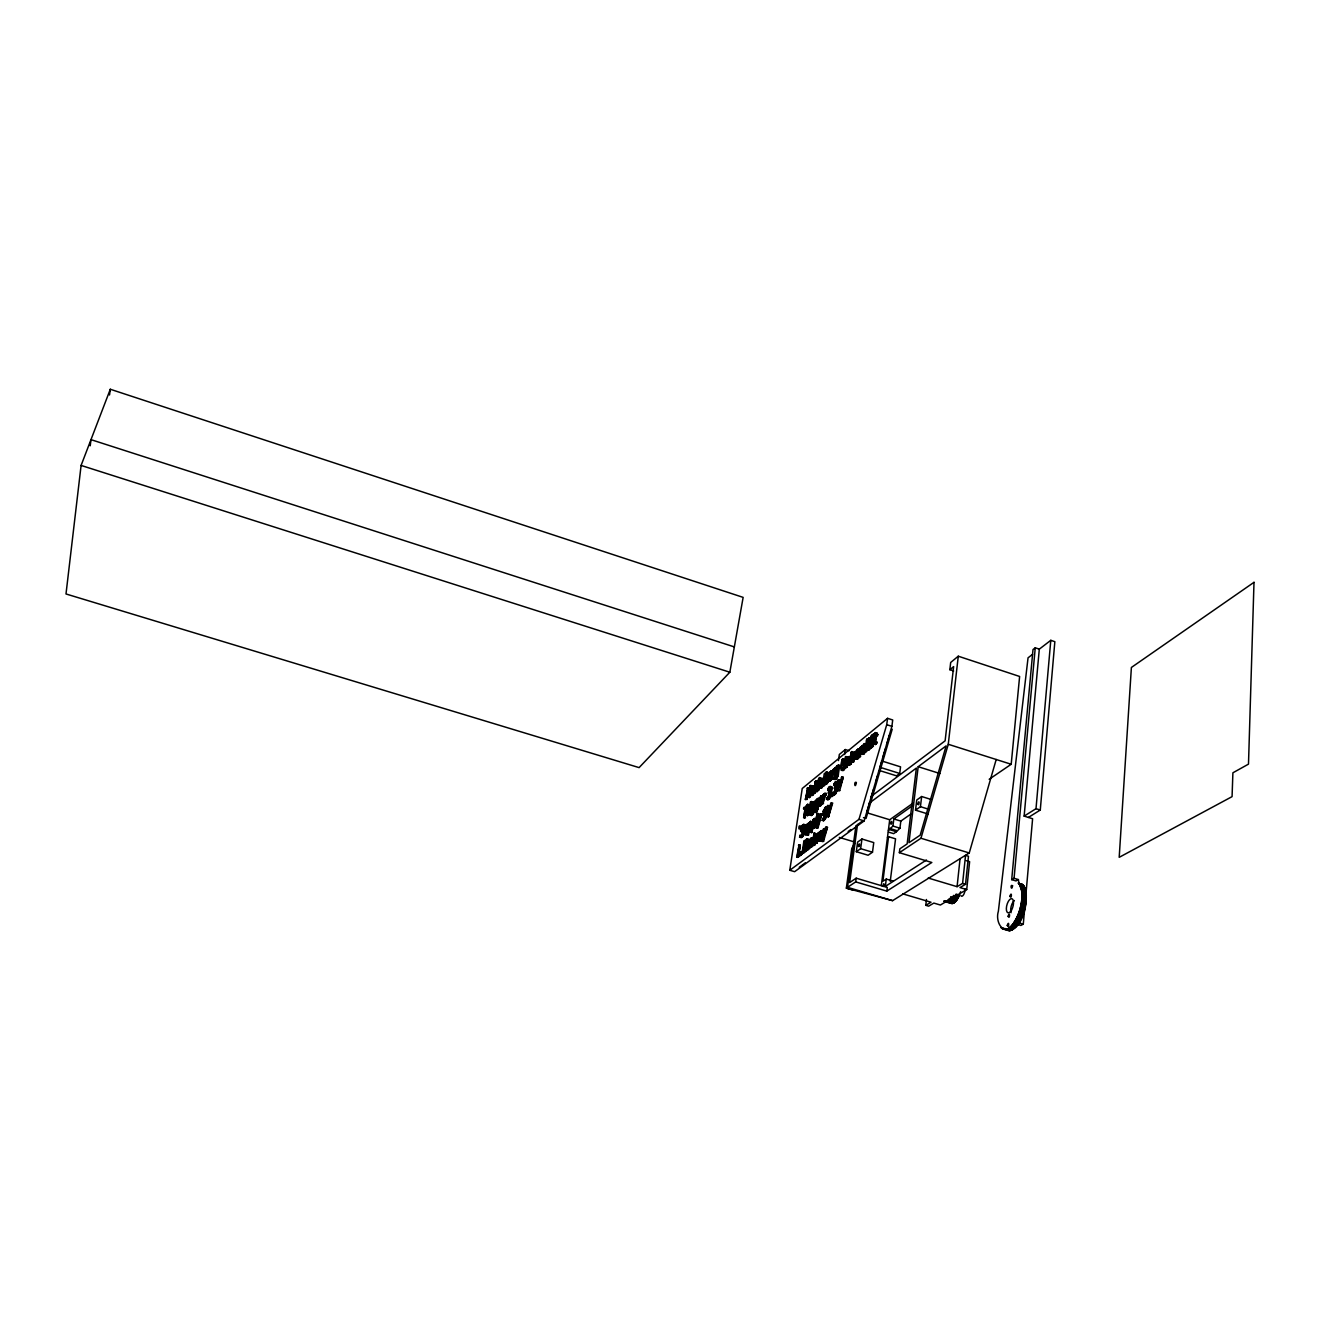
<?xml version="1.0" encoding="UTF-8"?>
<svg xmlns="http://www.w3.org/2000/svg" width="1320" height="1320" viewBox="0 0 1320 1320"><rect width="100%" height="100%" fill="white"/><g stroke="black" fill="none" stroke-linecap="round" stroke-linejoin="round"><path stroke-width="1.5" d="M871.002 741.13L868.593 740.536L869.897 739.481L871.183 739.876L869.698 742.203C867.141 751.723 870.606 746.807 871.579 746.163L872.982 737.368L870.457 739.2L870.243 740.735L871.563 741.114L873.279 739.216M875.441 739.018L874.995 742.368L872.207 741.428L870.144 744.348L869.979 745.635L872.85 746.559L874.252 737.781L870.276 740.702M1005.081 928.537C1022.076 936.969 1032.19 894.399 1022.373 884.367M1032.537 654.373L1028.049 657.822L998.365 911.311C994.62 923.191 1005.197 938.322 1014.024 922.416C1018.512 915.502 1021.02 907.384 1021.828 899.217C1023.874 892.039 1018.842 885.687 1018.38 879.582L1014.057 878.278L1011.697 879.631L1032.999 649.555L1035.259 647.807L1039.302 649.159L1050.786 640.315L1054.845 641.685L1040.275 810.034L1028.379 817.427M874.384 742.351L875.094 736.362L876.595 734.035L877.866 734.432L876.381 736.774L875.721 742.929L876.859 742.038L874.384 742.351L876.199 742.83M834.966 787.957C840.741 794.755 829.736 784.723 837.276 789.393L835.379 794.161L832.409 794.541L832.706 792.825L835.758 793.666M872.305 738.787L869.434 744.777L869.962 748.803L867.702 747.747L868.428 741.79L869.897 739.481M837.276 789.393C835.642 787.396 840.031 782.232 836.814 782.183M842.803 758.983L842.111 759.544C836.632 778.981 849.668 768.075 847.176 756.805L845.229 757.004C846.334 765.88 838.563 776.671 842.803 758.983L844.041 759.363L843.183 769.246L845.196 766.111M827.887 797.989C826.518 799.012 831.237 790.069 828.465 793.023M833.91 785.251L834.933 783.618L836.17 783.997L835.147 785.631L833.877 785.284L834.108 783.618C838.563 775.995 836.187 795.168 832.409 794.541M828.168 793.254L829.422 790.663C833.101 789.393 830.082 787.826 827.821 790.102L828.053 788.452C833.398 781.242 828.564 803.534 826.601 797.643M827.59 799.689C831.204 798.072 834.124 785.879 829.141 787M849.932 756.987L849.651 765.237L847.72 765.385C850.525 753.885 845.807 758.356 845.905 766.837L845.245 767.382L847.159 767.233L848.083 760.634L849.502 758.571M818.4 837.721L821.667 838.827L820.017 841.087L818.4 840.625L818.235 838.629L821.238 832.409L819.258 833.728L819.439 832.227C825.874 825.94 817.245 846.648 821.601 835.659L819.72 834.916M803.352 831.798C799.969 832.111 802.626 825.874 804.424 824.851C807.493 824.323 802.395 842.259 800.976 835.577C805.15 831.98 799.491 832.111 800.811 828.646C801.57 823.301 806.404 824.521 801.867 827.112C800.893 830.412 805.481 832.243 801.372 836.434C796.736 836.022 802.577 836.632 803.5 833.943L802.296 833.58M808.731 824.224L807.51 823.861L805.579 833.068L806.438 826.006L804.606 826.122L803.715 834.025L805.728 832.095L805.794 833.151M854.964 757.383C853.595 753.902 859.98 744.364 858.627 752.763L855.772 755.073C854.766 758.406 857.72 757.301 858.247 754.957C859.518 758.719 852.522 759.132 856.218 757.779M824.389 809.44C827.508 812.938 821.221 814.638 824.785 808.83C827.046 807.84 824.851 815.776 823.564 813.236M858.627 752.763L859.881 753.159L857.043 755.469C855.278 760.287 861.778 755.287 858.214 754.99M876.859 742.038L876.678 743.424C870.903 746.608 874.516 735.999 874.896 733.095L876.893 732.913L876.546 735.504L877.866 734.432M869.962 748.803C865.689 753.637 865.97 739.81 868.51 743.16M882.651 886.347L883.905 883.773L883.641 886.479M831.847 772.2L831.6 774.675L828.927 776.837C828.316 781.836 830.692 776.028 832.441 777.183C827.607 789.261 826.947 766.144 833.085 772.579L832.936 774.246L831.715 773.866M818.582 805.431L820.842 805.579L822.492 802.213C812.938 814.902 822.261 786.34 821.65 799.706L819.01 801.784C818.515 805.002 818.647 814.555 812.79 811.882L810.051 815.133L812.691 810.134L810.827 811.272L811.767 804.375L813.021 802.345L815.083 802.593L812.707 802.659M823.251 784.608L822.03 784.228C816.238 796.339 821.452 769.989 823.746 781.704L822.525 781.324L822.178 778.371M820.083 805.926L819.769 801.537M825.775 775.582L824.307 785.614L822.459 785.746L824.224 773.735L826.072 773.586L824.851 773.207C828.267 776.853 818.713 797.544 820.776 783.04L819.555 782.678M831.6 774.675L832.821 775.054L830.148 777.216L830.28 779.46L832.441 777.183M814.242 791.868C805.068 804.21 813.499 775.599 814.621 789.772L812.047 791.851L812.163 794.062L813.631 792.94M820.826 796.158L822.838 796.356L823.102 798.336L822.871 800.068L820.231 802.164L820.363 804.424L822.492 802.213M822.409 782.116L823.63 782.48L821.007 784.608L821.122 786.835L822.97 785.103L821.997 784.261L819.918 786.472L819.786 784.228L822.525 781.324M847.72 765.385L849.09 756.657L847.028 759L847.159 758.01L849.816 758.868M813.202 785.68L813.417 789.393L810.843 791.472L810.958 793.699L813.005 791.521M821.238 801.867C820.842 805.513 816.882 802.939 820.149 802.857M822.228 820.38L825.198 815.694L825.792 807.097L823.317 810.909L823.069 815.248L825.165 813.533L822.228 820.38C827.062 821.568 830.692 805.002 824.505 808.12M812.905 840.988C814.457 837.672 809.688 837.127 809.671 840.576L811.272 840.064M810.81 846.466L812.047 846.846L810.183 846.945L811.47 838.018M873.493 741.823L871.414 744.744L871.332 746.41L872.207 745.981L873.147 744.332L871.876 743.935L869.979 745.635M818.482 788.815L817.278 790.086L817.377 789.079C811.618 796.207 818.532 778.717 819.01 777.991L820.858 777.843L818.449 790.333C809.935 787.231 823.647 776.374 815.958 789.591M815.067 812.526L817.542 808.5L817.839 806.751L816.618 806.371C812.625 812.361 814.671 798.369 818.367 798.319L819.588 798.683L817.773 798.798M816.981 788.931L818.582 789.442L816.783 791.637L816.436 789.112L815.232 788.749M827.508 779.41L828.729 779.79L827.508 782.974L825.264 784.856L824.043 784.476C827.855 784.344 829.851 769.725 825.808 776.209L826.435 771.903L827.656 772.283L827.244 775.154M827.904 777.397L829.125 777.777L828.663 774.312M863.313 749.232C857.918 751.542 868.956 736.362 862.868 748.011C865.837 747.037 864.336 751.476 863.297 752.845C855.673 755.007 874.5 751.13 860.607 748.935C860.161 750.42 859.897 761.161 856.268 758.422M814.572 818.433L814.357 823.993L815.578 824.356C817.872 821.419 814.688 815.446 812.707 820.644L812.839 819.72L815.38 820.529M809.968 828.712L811.189 829.076C809.061 833.035 807.46 831.188 810.265 827.855L811.75 827.293L811.965 821.766M815.281 843.051C811.784 847.11 817.228 836.682 813.533 837.358C817.575 831.006 815.578 845.872 811.717 845.807L815.199 844.42L816.651 840.23L815.413 839.866M810.265 827.855L810.513 821.386L808.912 823.581L811.074 823.433M831.121 774.064L830.94 772.233L829.076 775.714L832.342 774.444L829.076 775.714M1039.302 649.159L1024.139 816.106L1036.002 808.698L1050.786 640.315M1023.28 924.182L1018.924 922.894L1016.532 924.149L1020.871 925.452L1023.28 924.182L1032.603 818.746L1024.139 816.106M820.363 797.626L821.139 797.296L821.188 799.062L819.176 800.662L820.396 801.025C822.69 797.544 819.505 796.57 819.176 800.662M803.236 830.329L804.457 830.692L802.577 830.065L803.071 827.491L805.101 826.567L802.676 826.056M1014.057 878.278L1035.259 647.807M811.008 790.383L812.179 787.396L812.971 788.783L811.008 790.383L812.212 790.746L813.846 787.38M871.249 745.107C875.539 744.843 869.352 750.766 870.54 746.081M989.191 779.279L1011.202 764.263L1019.618 676.467L958.27 656.205L950.68 662.475L949.855 669.702L953.667 670.956M829.422 790.663L829.834 787.908L827.855 790.069M835.147 772.695C837.655 758.851 838.365 777.216 835.147 772.695L837.969 773.602L837.672 775.368L835.131 779.51L833.893 779.13L836.731 773.207C832.623 779.427 834.685 765.204 838.481 765.088L839.718 765.468L838.233 775.252L835.131 779.51M836.781 774.196C840.823 758.967 836.451 772.959 835.379 773.833M966.289 860.689L969.622 861.696L966.718 889.581L960.003 887.568L965.53 884.284L968.467 856.268L965.547 855.376L962.593 883.393L957.082 886.677L928.207 878.031M957.082 886.677L960.053 858.792M816.404 807.18C816.816 804.523 817.921 797.759 815.496 803.137C813.054 812.361 820.479 800.448 816.502 800.794M811.305 808.764C813.714 795.3 814.539 813.037 811.305 808.764L814.028 809.737L813.731 811.503L811.272 815.496L810.051 815.133M812.476 804.127L813.681 804.49L812.542 809.935L811.321 809.572M824.901 782.397C830.065 779.295 825.808 769.296 824.901 782.397L826.897 782.578L827.986 780.615M860.095 751.377L859.996 752.351L858.726 751.954M808.747 829.636C809.935 833.085 811.355 808.714 807.262 834.653L808.483 835.032L809.391 831.468M819.654 777.463L817.872 789.442C816.139 790.185 817.361 784.195 819.126 783.255M811.784 826.864C816.915 824.191 812.724 813.103 811.784 826.864L814.357 827.524L815.314 825.297L814.093 824.917L811.602 828.069L810.43 832.243L811.651 832.606L812.839 828.432L814.357 827.524M944.476 901.527L946.374 901.445L940.401 905.025L933.834 903.078L928.636 906.163L925.798 905.322L926.458 899.497M948.272 744.282L996.204 759.495L969.243 852.967L892.584 900.653L847.539 887.337L855.69 881.892L886.809 891.115L931.821 862.488L899.365 852.687L920.964 838.249L948.272 744.282L958.27 656.205M81.097 465.432L66 593.967L639.094 767.613L729.844 672.226L743.143 597.382L110.302 389.251L81.097 465.432L729.844 672.226M927.993 813.994L915.519 810.15L920.436 806.685L921.657 796.521L930.583 799.293M918.192 766.706L908.968 842.688L920.189 835.147L946.143 745.866L918.192 766.706L939.823 773.504M915.519 810.15L916.74 800.019L921.657 796.521M899.365 852.687L899.844 848.826L907.137 843.926L916.361 768.058L869.203 803.22M90.222 445.781L90.981 439.642L734.349 646.915M810.76 842.606L807.708 841.797L810.76 842.606L809.259 848.909L808.038 848.545L811.074 839.718L810.183 846.945M890.241 881.331L895.554 838.843L888.558 836.715L887.452 837.49M888.442 832.062L893.656 833.646L896.445 831.715L899.943 828.217L900.817 821.106L910.734 814.159M888.558 836.715L882.899 881.249L886.264 879.07L893.359 881.182M888.36 830.362L892.947 826.072L893.838 818.961L913.522 805.002M886.264 879.07L885.341 886.413L926.475 859.996M879.433 770.5L896.56 775.846L899.712 773.454L900.553 766.854L881.496 760.881M886.809 891.115L887.271 887.419L856.185 878.179L849.668 882.568L857.538 824.505M881.314 885.703L889.713 819.753L913.143 803.088M891.891 726.33L892.716 719.977L887.568 718.327L802.23 788.502L789.789 870.259L794.623 871.678L864.154 820.924L891.891 726.33L886.726 724.696L887.568 718.327M872.487 852.225L873.757 842.589L861.943 839.009L857.604 842.094L856.317 851.697L868.114 855.245L872.487 852.225L860.64 848.661L856.317 851.697M875.572 741.642L873.873 744.101M871.431 747.928L868.841 747.07L867.389 749.545M867.24 742.764L868.956 737.962L870.226 738.358L869.864 740.933L871.183 739.876M874.005 734.844L874.764 734.217L873.493 733.804L872.982 737.071L870.952 737.286L871.926 735.091L873.197 735.487M870.952 737.286L871.926 735.091M871.563 741.114L871.728 739.612L870.457 739.2M872.223 737.682L873.493 733.804M871.876 743.935L872.207 741.428M872.85 746.559L872.982 745.602M877.701 735.702L875.275 735.108L875.622 732.517M855.69 881.892L856.185 878.179M860.64 848.661L861.943 839.009M109.527 394.977L110.302 389.251M867.834 744.199L866.151 751.954L864.88 751.558L866.118 742.566L868.082 742.401M866.266 741.114L867.273 738.886L868.543 739.299L868.329 740.85L866.266 741.114L867.537 741.51M853.05 890.125L846.351 888.145L851.779 848.347L854.667 843.678M864.633 748.654C865.045 749.562 864.121 745.965 866.497 744.067L865.227 743.671M866.811 741.988L864.88 751.558M867.075 740.454L867.273 738.886M847.539 887.337L855.938 825.611M868.593 740.536L868.956 737.962M865.821 748.506L859.964 747.582L858.726 756.509L859.419 755.947M860.656 747.021L860.475 748.341L862.141 745.849L864.484 746.542M857.587 756.096L859.996 756.904L860.722 751.558M859.996 756.904L862.505 748.374L859.964 747.582M860.607 748.935L862.141 745.849M850.773 753.769L851.763 751.591L853 751.987L852.786 753.522L850.773 753.769L851.763 751.591M852.043 758.587L851.301 763.9L849.37 764.065L850.608 755.205L852.538 755.04M849.37 764.065L851.284 754.644M850.608 764.462L851.103 760.914M852.01 754.149L853 751.987M842.572 765.402L844.041 759.363M844.602 754.512L845.311 749.545L849.123 750.733M845.939 756.426L844.222 766.87L841.269 770.269M845.245 767.382L847.159 758.01M846.483 767.778L847.72 758.951M833.563 769.098L831.649 778.338L833.53 778.206L836.187 768.372L834.702 768.174L833.365 770.385L833.563 769.098L835.972 769.906M834.603 770.764L834.949 767.992M831.666 793.567L830.494 796.471L831.666 793.567L832.904 793.947L832.573 796.207L829.372 796.125M831.732 796.851L832.904 793.947M834.24 788.452C834.356 787.38 837.721 782.265 834.933 783.618M838.464 760.584L839.338 754.462L845.311 749.545M833.662 794.92L833.893 793.254L835.593 792.693M835.147 785.631L835.345 783.997L834.108 783.618M838.481 765.088L836.748 775.731L833.893 779.13M835.923 784.591C839.454 784.641 833.167 789.459 836.5 788.386M818.779 833.877L817.542 833.497L817.344 834.817L817.756 833.959C819.984 837.012 820.924 831.22 819.34 833.695M823.828 794.574L826.204 793.468L822.904 803.781L821.683 803.418L822.954 794.656L825.99 795.003L823.416 795.448L823.597 794.145M823.465 820.76L826.403 813.912L824.142 815.265M818.928 839.041L820.974 834.702L818.862 838.662L821.535 839.784L821.667 838.827M821.535 839.784L823.069 833.151M828.498 780.466L831.22 776.803M829.405 793.634L829.587 792.33L828.349 791.951M832.904 769.626L834.124 770.005C834.751 768.669 830.957 776.44 832.293 777.827L831.649 778.338M818.367 798.319C820.924 803.797 810.084 820.446 816.618 806.371M811.717 845.807L814.176 832.936L815.413 833.299L814.754 837.721C814.803 834.388 811.189 843.249 812.592 843.711L813.829 844.09M817.195 813.285L814.754 826.056L817.195 813.285L818.416 813.664L816.618 825.924L813.796 825.775M813.533 837.358L814.176 832.936M817.542 833.497L815.578 842.919L818.647 834.091M824.043 784.476L826.435 771.903M821.683 803.418L824.719 794.656M826.138 778.833L827.656 772.283M812.592 843.711L814.044 842.671L816.816 843.298L817.872 836.137M822.904 803.781L823.928 796.785M826.122 782.777L828.217 775.863M816.816 843.298L819.753 834.52M805.909 844.998L807.13 845.361L804.853 847.077L804.193 851.449L802.972 851.086L803.632 846.714L806.124 843.595L807.345 843.975M806.965 838.86L806.767 840.246L807.988 840.625L805.546 842.473L805.052 845.691L803.831 845.328L804.326 842.111L808.203 839.239L806.965 838.86L803.863 841.219L802.114 852.967L803.335 853.33L806.438 851.02C806.833 839.751 811.008 837.144 807.757 850.03L805.893 850.146L807.213 841.285L809.077 841.186L807.84 840.807M806.635 835.131L808.417 823.152L812.344 823.515M808.516 806.751L809.523 805.348L810.843 805.678L810.612 807.18L808.104 807.592L808.302 806.322L808.88 807.18M811.965 804.738L810.134 804.853L808.846 813.499L810.051 813.879L810.562 810.414M811.519 803.814L812.443 801.751L810.529 801.949L810.315 803.451L811.519 803.814L812.443 801.751M808.912 823.581L809.044 822.673M815.347 783.932L813.45 793.023L815.347 783.932L817.856 784.938M814.885 783.057L815.826 780.978L817.03 781.357L816.799 782.842L814.885 783.057L815.826 780.978M811.189 809.919L810.051 813.879M807.757 850.03L805.431 849.255L805.216 850.641L806.438 851.02M810.529 824.109L809.572 830.214M816.09 783.42L817.03 781.357M807.708 841.797L808.203 839.239M812.427 792.561L815.281 792.891L815.925 784.822M811.272 815.496L814.242 811.404L815.76 801.718L814.555 801.356L812.79 811.882M810.43 832.243L812.839 819.72M811.651 832.606L813.136 822.591M815.1 820.363L813.005 827.227L814.671 825.643M818.449 790.333L818.582 789.442M797.544 855.129L799.111 844.833L800.316 845.196L798.765 855.492L797.544 855.129L799.738 853.495L802.197 854.172L802.527 851.928L801.306 851.565L800.184 854.403L802.197 854.172M810.298 792L808.038 793.815L807.213 799.375L805.365 799.524L806.85 793.452L809.094 791.637L811.965 792.528M807.048 792.115L807.724 787.677L808.912 788.04L808.252 792.478L807.048 792.115L809.292 790.284L809.968 785.845L811.816 785.68L809.457 797.56L808.252 797.197L809.094 791.637M803.649 817.591L805.167 807.493L806.371 807.856L804.853 817.954L803.649 817.591L805.81 806.965L807.659 804.309L808.863 804.672L808.665 806.025L807.015 807.345L804.853 817.954M799.111 844.833L796.686 857.01L797.907 857.373L800.316 845.196M807.13 796.125L807.691 792.346M799.738 853.495L799.54 854.881L800.761 855.245L801.306 851.565M808.252 797.197L810.612 785.301M806.388 815.43L807.015 814.952C806.982 804.804 811.635 806.487 808.219 815.314L806.388 815.43L807.675 806.817L810.249 807.411M809.457 797.56L810.018 793.848M801.405 854.766L802.527 851.928M807.592 815.809L808.632 808.912M809.622 805.299L808.5 807.691M803.286 831.022L804.507 831.385C804.573 836.055 807.873 824.835 806.883 824.34L807.51 823.861M803.335 853.33L805.084 841.582L803.863 841.219M808.846 813.499L810.76 804.358M810.315 803.451L811.239 801.388M806.371 807.856L803.534 808.797L807.659 804.309M805.365 799.524L807.724 787.677M829.505 777.645L830.824 773.107M819.472 838.992L820.561 835.84L819.324 835.477M856.185 752.845L855.938 753.918L858.099 752.169L858.016 750.387L857.175 750.766L856.185 752.845L857.439 753.241L858.693 750.915L856.828 750.189M830.313 776.094L832.293 772.695L829.966 772.084M819.951 783.123L821.122 780.103L821.898 779.773L821.947 781.506L819.951 783.123L821.172 783.502L822.987 780.07M838.629 766.277L839.718 765.468M814.555 801.356L813.499 802.114M836.236 770.385L834.768 770.979M812.179 807.411L812.41 806.438M830.379 795.25L828.366 798.22M840.13 787.017L843.249 777.282L841.995 776.903L838.414 788.469L838.348 779.807L839.586 780.202L839.652 787.116M827.887 814.192L830.742 803.22L832.706 803.038L828.448 816.898L827.194 816.519L827.855 805.447L829.108 805.827L829.125 814.572L827.887 814.192L827.855 805.447M829.125 814.572L831.517 805.414M843.249 777.282L839.734 790.581L837.721 790.795L841.995 776.903M827.194 816.519L831.452 802.659M852.555 753.621L852.093 761.871L853.347 762.25L856.73 751.624L854.766 751.806L852.703 759.561L852.555 753.621L853.809 754.017L853.957 759.957M814.044 842.671L815.051 837.144L813.846 836.698M810.843 828.581L811.206 827.376L809.985 827.013M819.951 814.209L817.954 821.552L817.872 815.826L819.109 816.189L819.192 821.931L821.865 814.06L819.951 814.209L821.188 814.588M825.544 827.458L823.515 834.916L823.416 829.059L824.654 829.438L824.769 835.296L827.475 827.31L825.544 827.458L826.782 827.838M852.093 761.871L855.476 751.228M821.865 814.06L818.037 827.755L816.106 827.904L820.627 813.681M827.475 827.31L823.597 841.236L821.634 841.368L826.221 826.93M814.093 824.917L814.357 823.993M870.705 745.189L872.091 742.219M816.106 827.904L817.872 815.826M817.344 828.284L818.565 824.059L817.344 823.696M821.634 841.368L823.416 829.059M822.888 841.747L824.125 837.457M789.789 870.259L858.974 819.34L886.726 724.696M866.778 812.51L869.616 802.857M870.738 798.98L873.576 789.31M875.853 781.588L877.553 775.78M879.813 768.042L881.512 762.25M882.651 758.373L885.489 748.72M886.611 744.843L889.449 735.174M892.221 729.184L866.068 818.433L863.478 817.641M816.651 783.288L817.856 783.651L816.75 787.034L815.545 786.67M816.206 803.434L816.469 802.543M960.614 891.743L960.3 892.732M835.114 790.581L832.706 792.825L834.438 793.435M960.135 893.211C958.864 897.039 954.409 906.791 949.558 902.17M857.356 752.037L855.772 752.532M863.824 746.707L865.293 744.463L864.039 744.067M819.01 834.322L818.582 835.197L818.911 832.491L817.756 833.959M814.028 809.737L811.899 811.321M817.839 806.751L816.915 808.302M837.969 773.602L836.352 775.731L835.659 774.18M812.146 809.539L813.928 809.077L812.988 808.17M806.536 832.342L807.13 831.22L805.909 830.857M808.021 841.087L809.209 839.635L809.671 840.576M809.259 841.451L809.853 840.444L808.615 840.081M818.565 840.724L821.848 837.573L819.241 836.831M825.957 793.634L824.637 795.828L824.868 793.155L826.204 793.468M803.616 833.201L805.414 834.685L806.949 832.474L804.326 831.732M862.174 747.829L861.284 746.773M848.644 758.62L849.321 757.498L848.083 757.119M810.447 823.301L811.107 822.244M810.43 795.053C811.8 796.9 815.463 793.122 812.807 793.072M868.841 747.07L867.867 747.994M861.547 752.251C863.346 753.687 865.178 748.226 862.323 749.694M864.567 753.241C862.092 755.832 862.339 752.334 864.699 751.905M817.393 800.481L816.519 799.639M813.087 787.182L813.829 786.324M858.099 750.585L857.224 749.661M820.495 832.26L821.733 832.639L820.495 834.091L818.103 833.332M954.145 902.764C941.523 902.682 951.291 895.141 956.554 900.273M825.544 814.143L824.818 813.219M809.77 841.698L808.747 843.414L807.51 843.051M828.366 774.493L826.452 774.956M823.597 778.833L821.205 779.031M872.57 741.659L873.659 740.619L872.371 740.207M949.855 669.702L953.634 666.6L945.12 740.833L871.183 796.372M808.912 788.04L807.064 788.205M811.816 785.68L809.968 785.845M868.543 739.299L866.481 739.546M872.438 736.114L875.836 736.098M870.226 738.358L868.246 738.54M876.893 732.913L874.896 733.095M875.275 735.108L876.595 734.035M874.549 735.784L871.167 735.718M824.307 785.614L821.419 785.317M837.721 790.795L838.348 779.807M803.534 808.797L805.167 807.493M839.586 780.202L837.606 780.4M829.092 790.449L829.29 788.832L828.053 788.452M818.416 813.664L816.552 813.796M829.108 805.827L827.129 806.025M806.438 826.006L804.606 826.122M822.442 818.862L823.96 819.208M803.831 845.328L806.124 843.595M863.131 746.427L861.861 746.031M802.972 851.086L805.431 849.255M796.686 857.01L800.959 853.858M802.114 852.967L806.652 849.618M797.907 857.373L800.761 855.245M799.26 867.273L805.348 862.818M848.182 831.517L850.905 829.521M857.092 824.983L861.58 821.716M831.963 771.573L833.085 772.579M925.798 905.322L930.98 902.236L902.781 893.855M966.718 889.581L947.793 900.62L954.393 902.583M815.71 808.335L816.568 808.632L814.489 807.956M1018.38 879.582L1016.004 880.935L1011.697 879.631M836.187 768.372L834.438 768.454M810.843 805.678L809.391 805.464M810.134 840.163L810.892 840.939M812.707 838.381L810.727 838.497M826.996 775.5L828.498 775.995M815.776 836.962L817.014 837.342L816.635 835.527L814.506 835.626M846.351 888.145L892.584 900.653M875.341 744.562L874.896 743.622M868.659 749.941L866.943 748.605M1012.407 924.627L1016.763 925.914M1011.995 925.105L1016.351 926.409M1011.582 925.584L1015.922 926.871M1011.153 926.029L1015.509 927.316M1010.74 926.442L1015.08 927.745M1010.311 926.838L1014.668 928.141M1009.899 927.217L1014.239 928.505M1009.47 927.547L1013.826 928.834M1009.057 927.861L1013.397 929.148M1008.628 928.158L1012.984 929.445M1008.216 928.405L1012.555 929.709M1007.803 928.653L1012.143 929.94M1007.391 928.851L1011.73 930.138M1006.582 929.164L1011.318 930.303M1001.038 927.597L1005.345 928.884M1006.186 929.28L1010.526 930.567M1001.319 927.91L1010.13 930.666M1001.897 928.439L1009.734 930.716M1002.54 928.868L1008.975 930.749M1018.908 912.417L1023.264 913.72M956.092 894.118L959.409 895.108M955.894 894.564L959.211 895.554M1018.611 913.226L1022.983 914.529M955.697 895.026L959.013 896.016M1018.314 914.001L1022.686 915.304M955.499 895.455L958.798 896.445M953.634 895.405L958.601 896.874M1018 914.793L1022.373 916.096M953.419 895.818L958.386 897.303M953.205 896.23L958.172 897.716M1017.687 915.552L1022.043 916.855M952.974 896.626L957.941 898.111M952.759 897.022L957.726 898.507M1017.357 916.311L1021.713 917.614M950.878 896.907L957.495 898.887M800.514 852.159L801.735 852.522M950.647 897.286L957.264 899.25M1017.01 917.053L1021.383 918.357M950.416 897.633L957.033 899.613M951.835 898.474L956.802 899.943M1016.664 917.779L1021.036 919.083M949.707 898.623L956.323 900.603M1016.317 918.489L1020.673 919.793M949.476 898.92L956.076 900.9M949.228 899.217L955.845 901.18M1015.954 919.198L1020.31 920.502M948.981 899.481L955.597 901.461M948.75 899.745L955.35 901.708M948.502 899.993L955.119 901.956M1015.575 919.875L1019.947 921.178M948.272 900.224L954.871 902.187M948.024 900.422L954.624 902.401M1015.195 920.535L1019.568 921.839M1014.816 921.178L1019.172 922.482M944.625 900.702L947.909 901.675M944.922 901.098L952.974 903.408M1014.42 921.805L1018.793 923.109M943.75 901.098L952.528 903.557M944.114 901.345L951.868 903.622M1014.024 922.416L1018.397 923.703M1013.628 922.993L1017.984 924.297M1013.232 923.554L1017.588 924.858M1012.82 924.099L1017.175 925.403M804.424 834.174L805.629 834.537M803.715 834.025L805.414 834.685M818.235 838.629L821.403 839.371M802.642 834.124L803.863 834.487M1021.746 900.025L1026.102 901.329M818.169 839.19L819.423 839.569M819.835 839.586L821.089 839.949M801.999 834.356L803.203 834.718M813.631 838.035L814.869 838.398M801.801 834.702L803.599 835.147M818.153 839.702L820.71 840.526M822.343 840.856L823.597 841.236M1021.663 900.834L1026.02 902.137M801.587 835.015L802.808 835.379M962.593 883.393L965.53 884.284M802.065 835.428L803.269 835.791M811.058 838.167L812.971 838.695M813.334 838.612L814.572 838.976M818.202 840.114L819.819 841.104M811.8 838.678L813.037 839.058M818.268 840.428L820.231 840.972M1021.548 901.659L1025.904 902.962M799.771 835.213L802.312 835.873M800.052 835.543L802.939 836.335M811.816 839.157L813.054 839.536M810.397 839.009L811.635 839.388M1021.432 902.484L1025.789 903.787M801.372 836.434L802.577 836.797M811.784 839.801L813.021 840.163M800.943 836.814L802.147 837.177M815.183 840.856L816.42 841.236M810.051 839.702L811.701 840.312M800.464 837.127L801.669 837.49M809.209 839.635L810.678 840.064M1021.284 903.309L1025.657 904.612M799.474 837.144L801.289 837.606M808.912 839.784L811.453 840.691M814.44 841.648L816.156 842.177M816.222 842.44L817.476 842.803M814.242 842.209L815.48 842.572M1021.135 904.15L1025.508 905.454M808.335 840.51L809.556 840.889M1020.97 904.976L1025.343 906.279M808.318 841.566L810.827 842.16M813.829 843.067L815.067 843.43M813.598 843.364L815.529 843.81M813.351 843.595L814.588 843.958M1020.789 905.817L1025.161 907.12M812.955 843.793L815.199 844.42M813.615 844.519L814.852 844.899M1020.607 906.659L1024.964 907.962M804.326 842.111L805.546 842.473M813.285 844.849L814.522 845.229M812.41 844.916L814.242 845.394M1020.393 907.483L1024.765 908.787M812.311 845.361L813.549 845.724M1020.178 908.325L1024.551 909.628M1019.947 909.15L1024.32 910.453M1019.7 909.975L1024.072 911.278M1019.452 910.8L1023.808 912.103M808.665 848.067L809.903 848.447M798.452 845.328L799.672 845.691M803.632 846.714L804.853 847.077M1019.189 911.608L1023.544 912.912M809.886 821.881L812.328 822.838M1020.129 885.621L1024.452 886.924M1020.343 886.066L1024.667 887.37M809.556 822.36L810.777 822.723M813.796 824.076L815.017 824.456M1020.558 886.528L1024.881 887.849M809.869 823.053L811.618 823.746M1020.739 887.024L1025.079 888.343M809.589 823.333L810.81 823.696M808.417 823.152L809.638 823.531M811.058 823.944L812.279 824.307M1020.921 887.551L1025.26 888.855M815.397 825.561L816.618 825.924M810.414 824.241L811.635 824.62M1021.086 888.079L1025.426 889.399M810.942 824.868L812.163 825.247M813.236 825.759L814.457 826.138M1021.251 888.641L1025.591 889.96M808.731 824.818L809.935 825.182M810.265 825.544L811.486 825.908M813.021 826.155L814.688 826.914M816.799 827.376L818.037 827.755M1021.383 889.234L1025.722 890.538M810.76 825.94L811.981 826.303M812.79 826.485L814.011 826.848M812.542 826.716L813.78 827.079M1021.515 889.828L1025.854 891.149M803.566 824.34L805.381 824.736M803.22 824.488L804.424 824.851M1021.63 890.455L1025.97 891.775M802.824 824.752L804.029 825.115M810.529 826.93L811.75 827.293M812.79 827.623L814.028 828.003M821.337 830.56L823.004 831.088M1021.73 891.099L1026.069 892.419M802.477 825.082L803.682 825.445M812.46 827.97L813.681 828.333M809.82 827.64L811.041 828.019M811.602 828.069L813.202 828.564M820.677 830.923L821.931 831.303L820 831.567M802.131 825.511L804.853 826.353M1021.812 891.759L1026.151 893.079M801.817 826.023L803.022 826.386M839.322 837.408L854.502 841.978M1021.878 892.452L1026.217 893.755M802.246 826.501L803.451 826.864M820.842 832.045L822.096 832.409M801.504 826.634L802.708 826.996M809.209 829.092L810.43 829.455M819.439 832.227L820.693 832.606M1021.928 893.145L1026.284 894.448M801.867 827.112L803.071 827.491M808.978 829.405L810.876 829.834M801.223 827.293L802.428 827.656M818.812 832.54L821.172 833.184M1021.977 893.855L1026.316 895.174M809.325 830.082L810.546 830.445M818.664 832.639L819.901 833.019M801.57 827.855L802.774 828.217M818.4 832.904L819.637 833.283M800.992 827.953L802.197 828.316M808.978 830.544L810.199 830.923M1021.993 894.58L1026.349 895.9M800.811 828.646L802.593 829.01M808.648 830.874L809.869 831.254M820.165 834.421L822.212 835.082M1022.01 895.323L1026.349 896.643M811.058 831.765L812.295 832.128M801.322 829.273L802.527 829.636M816.882 833.976L819.555 834.653M800.679 829.339L801.884 829.702M802.213 829.867L804.243 830.28M818.053 834.537L819.291 834.916M1021.993 896.082L1026.349 897.385M801.372 829.702L802.956 830.329M800.613 829.95L801.817 830.313M817.756 834.933L818.994 835.312M819.753 835.939L820.99 836.319M1021.977 896.841L1026.333 898.161M800.58 830.462L801.801 830.824M817.459 835.444L818.697 835.824M815.166 835.131L816.635 835.527M818.944 836.154L820.726 836.731M800.613 830.874L801.817 831.237M802.147 831.418L803.583 831.847M805.035 832.392L807.428 832.969L802.543 832.128M814.869 835.296L816.816 835.725M817.162 836.088L818.4 836.451M1021.944 897.633L1026.3 898.936M800.679 831.171L805.513 832.821M815.71 835.725L816.948 836.105M800.943 831.534L802.147 831.897M818.631 836.913L819.885 837.292M803.071 832.672L804.276 833.035M815.776 836.269L817.014 836.649M819.043 837.391L820.297 837.755M1021.894 898.409L1026.251 899.728M802.477 832.738L803.698 833.101M805.052 833.432L806.256 833.794M814.176 836.105L815.413 836.484M802.873 833.398L805.959 834.24M807.262 834.653L808.483 835.032M1021.828 899.217L1026.184 900.52M814.226 837.094L815.463 837.474M819.736 838.744L822.178 839.305M823.119 811.784L824.34 812.146M812.707 808.698L813.928 809.077M815.661 809.754L816.882 810.117M823.663 812.064L824.901 812.443M825.858 812.905L827.095 813.285M805.81 806.965L807.015 807.345M815.413 810.051L817.245 810.645M823.581 812.724L824.818 813.103M808.219 808.203L809.424 808.566M815.133 810.315L816.354 810.694M813.236 810.101L816.898 811.189M803.731 807.444L804.936 807.807M807.922 808.813L809.127 809.193M812.493 810.018L815.496 810.991M815.298 811.288L816.519 811.668M825.561 814.341L826.798 814.72M812.196 810.529L813.4 810.892M824.983 814.473L826.221 814.836M811.882 810.926L814.242 811.404M814.885 811.668L816.106 812.047M824.538 814.572L825.792 814.952M812.51 811.123L813.731 811.503M824.257 814.918L825.495 815.298M827.953 815.941L829.191 816.321M811.553 811.255L812.757 811.618M814.341 812.014L815.562 812.377M824.785 815.331L826.023 815.694M810.827 811.272L812.46 811.784M823.977 815.183L826.435 816.057M812.245 811.981L813.466 812.361M823.069 815.248L824.703 815.826M812.064 812.377L813.285 812.74M824.554 816.106L825.792 816.486M812.51 812.608L813.731 812.988M811.849 812.74L813.07 813.103M811.602 813.037L813.433 813.631M824.29 816.799L826.056 817.228M811.338 813.302L812.542 813.664M824.026 817.427L825.264 817.789M809.473 813.021L813.087 814.176M810.282 813.598L811.684 813.962M824.373 817.921L825.611 818.301M811.503 814.275L812.707 814.638M823.73 817.938L824.967 818.317M823.416 818.351L824.654 818.713M811.09 814.654L812.311 815.017M810.546 814.984L811.767 815.347M823.086 818.647L825.132 819.192M823.366 819.538L824.604 819.918M807.015 814.952L808.219 815.314M822.789 820.099L824.026 820.479M822.492 820.281L823.746 820.66M814.028 818.582L815.974 818.994M814.869 818.994L816.09 819.373M814.935 819.522L816.156 819.901M814.935 820.182L816.156 820.561M804.292 817.08L805.497 817.443M813.021 820L815.446 820.792M813.4 820.396L814.621 820.76M814.885 820.99L816.106 821.353M813.103 820.792L814.324 821.172M814.226 821.304L815.446 821.667M1018.066 883.064L1022.571 884.532M1018.561 883.476L1022.884 884.779M814.754 821.931L815.991 822.294M1018.842 883.773L1023.165 885.076M1019.122 884.086L1023.709 885.736M810.513 821.386L812.146 821.947M812.526 821.881L813.747 822.261M810.232 821.535L811.437 821.914M814.077 822.591L815.298 822.97M1019.65 884.796L1023.973 886.099M811.058 821.947L812.279 822.327M814.572 822.987L815.809 823.366M1019.898 885.192L1024.221 886.495M810.067 793.666L811.899 795.531M811.816 794.458L813.021 794.821M820.842 797.247L822.228 797.593M827.277 799.178L828.514 799.557M810.117 794.31L811.321 794.673M820.594 797.395L821.832 797.759M826.353 799.309L828.151 799.689M806.85 793.452L808.038 793.815M811.437 794.821L812.641 795.184M810.232 794.772L812.229 795.448M819.703 797.659L821.37 798.286M867.009 812.807L889.713 819.753M819.357 798.418L820.957 799.045M821.65 799.706L822.871 800.068M819.406 799.606L820.627 799.986M808.912 796.669L810.117 797.033M816.832 799.326L818.037 799.706M816.189 800.101L818.334 800.728M816.733 800.563L817.954 800.927M819.01 801.784L820.231 802.164M820.99 802.345L822.212 802.725M816.271 801.108L817.492 801.471M822.327 802.906L823.548 803.286M815.562 801.372L817.278 801.867M818.384 802.197L819.605 802.56M820.644 802.923L821.865 803.303M806.009 799.012L807.213 799.375M815.859 801.982L817.08 802.345M821.04 803.451L822.261 803.814M818.895 803.055L821.469 803.863M813.962 801.817L816.882 802.89M818.251 803.187L820.149 803.896M820.71 803.929L821.947 804.292M892.947 826.072L899.943 828.217M819.803 803.929L821.023 804.309M818.994 803.847L821.601 804.771M813.021 802.345L814.242 802.725M815.496 803.137L816.717 803.5M818.218 804.012L819.439 804.391M810.529 801.949L811.734 802.312M820.017 804.837L821.238 805.216M818.268 804.655L819.489 805.035M819.621 805.216L820.842 805.579M825.511 807.13L827.244 807.609M811.024 802.89L812.229 803.253M812.938 803.583L814.143 803.946M818.384 805.134L820.429 805.843M825.182 807.328L827.409 807.873M812.707 803.814L813.912 804.177M815.232 804.54L816.453 804.903M816.799 805.167L818.02 805.53L816.519 805.695M824.851 807.659L827.541 808.451M811.767 804.375L813.483 804.886M824.983 808.632L827.574 809.259M889.614 828.415L896.593 830.544M812.064 804.986L813.268 805.365M815.1 805.778L816.321 806.14M824.785 808.83L826.023 809.209M858.974 819.34L864.154 820.924M920.964 838.249L969.243 852.967M812.674 805.546L810.134 804.853M814.457 806.041L815.678 806.404M824.587 809.094L825.825 809.473M811.866 805.53L813.087 805.909M815.116 806.569L816.337 806.949M817.047 807.097L818.268 807.46M815.183 806.817L817.723 807.51M826.287 810.001L827.524 810.381M814.407 806.833L816.535 807.295M824.208 809.853L825.445 810.232M889.466 829.587L896.445 831.715M811.206 806.074L812.922 806.504M816.007 807.526L817.228 807.906M809.127 805.728L810.332 806.091M814.407 807.477L817.542 808.5M816.832 808.038L818.053 808.417M823.581 810.084L825.28 810.694M807.46 805.662L810.051 806.504M823.894 810.843L825.132 811.222M826.106 811.437L827.343 811.816M814.621 808.285L816.271 808.797M816.601 808.88L817.822 809.259M823.317 810.909L824.554 811.288M811.437 807.543L812.658 807.906M816.057 808.995L817.278 809.374M808.78 807.295L809.985 807.675M815.875 809.391L817.542 810.001M817.624 781.869L818.829 782.248M834.421 787.132L835.659 787.512M836.121 787.776L837.358 788.172M815.116 781.555L816.321 781.935M830.098 786.324L831.732 786.819M816.964 782.694L819.489 783.271M830.643 786.703L831.88 787.083M835.362 788.188L837.358 788.7M815.595 782.48L816.799 782.842M817.525 783.106L818.746 783.486M819.34 783.635L820.545 784.014M829.505 786.654L831.946 787.462M834.537 788.205L836.649 788.848M817.294 783.354L818.499 783.717M821.749 784.723L822.97 785.103M819.786 784.228L821.007 784.608M830.726 787.594L831.946 787.974M817.063 783.667L818.268 784.047M835.329 789.459L836.583 789.838M838.497 790.202L839.734 790.581M819.159 784.658L820.924 785.301M828.745 787.462L831.88 788.617M835.89 789.805L837.144 790.185M816.337 783.964L818.053 784.443M821.799 785.812L823.02 786.192M829.257 788.057L831.188 788.65M819.67 785.499L822.228 786.258M829.966 788.568L831.204 788.947M835.23 790.069L836.467 790.449M821.486 786.291L822.707 786.67M828.877 788.452L830.098 788.832M835.708 790.581L836.946 790.96M814.72 784.443L817.245 785.169M819.043 785.631L821.799 786.703M829.933 788.964L831.683 789.574M816.453 785.119L817.658 785.499M819.786 786.274L822.376 787.149M828.465 789.013L831.072 789.805M819.918 786.472L821.304 786.918M835.461 791.323L836.715 791.703M815.776 785.697L817.492 786.126M819.01 786.456L820.215 786.819M820.792 787.215L822.013 787.594M829.736 789.871L830.957 790.251M828.135 789.574L829.356 789.954M830.131 790.168L831.352 790.548M819.043 787.083L821.617 787.957M829.587 790.267L830.824 790.647M835.18 792.033L836.434 792.412M819.176 787.561L820.38 787.924M812.938 785.746L814.754 786.39M819.373 787.842L821.205 788.238M829.736 791.01L830.957 791.389M812.625 785.944L814.852 786.786M834.867 792.709L836.105 793.089M816.007 787.198L817.228 787.561M833.893 792.808L835.131 793.188M812.245 786.324L813.45 786.687M813.681 786.967L814.885 787.347M829.323 791.62L831.121 792.313M812.938 787.066L814.143 787.429M815.364 787.743L816.568 788.122M828.581 791.769L831.204 792.594M811.882 786.819L814.226 787.611M830.016 792.611L831.254 792.99M834.141 793.765L835.379 794.161M812.179 787.396L814.852 788.057M815.875 788.486L817.08 788.865M811.536 787.446L812.74 787.809M813.054 787.842L814.259 788.205M828.877 792.775L831.254 793.518M833.745 794.145L834.982 794.524M811.965 787.677L813.169 788.04M816.701 789.327L819.093 789.822M833.349 794.409L834.603 794.788M813.533 788.617L814.737 788.997M815.875 789.343L817.096 789.707M832.986 794.541L834.223 794.937M811.206 788.188L812.41 788.552M829.933 793.832L832.062 794.607M811.569 788.436L814.176 789.162M815.183 789.591L816.387 789.954M813.417 789.393L814.621 789.772M816.75 790.301L817.954 790.663M815.183 790.251L816.387 790.63M829.802 794.607L831.039 794.986M811.255 789.343L812.443 789.723M816.436 790.746L817.641 791.125M815.248 790.762L817.294 791.472M824.472 793.534L825.693 793.897M831.336 795.828L832.573 796.207M815.38 791.092L817.014 791.637M829.026 795.382L830.841 795.762M824.175 793.947L825.396 794.327M824.389 794.855L825.611 795.234M828.696 796.323L829.933 796.702M810.414 790.878L811.618 791.241M822.954 794.656L825.346 795.514M810.843 791.472L812.047 791.851M812.773 792L815.281 792.891M828.498 796.752L830.329 797.214M823.828 795.531L825.049 795.91M828.267 797.098L829.505 797.478M828.779 797.494L830.016 797.874M823.531 796.059L824.752 796.422M827.821 797.593L829.059 797.973M810.727 792.726L813.236 793.501M821.139 795.943L824.456 797.065M828.432 798.072L829.669 798.452M810.117 792.858L811.321 793.237M812.493 793.534L813.697 793.914M810.76 793.171L812.823 793.93M828.053 798.551L829.29 798.93M810.827 793.501L813.367 794.376M893.838 818.961L900.817 821.106M827.656 798.93L828.894 799.309M837.193 773.916L838.431 774.295M835.164 773.487L837.87 774.361M830.511 772.431L833.052 773.305M830.28 772.662L831.501 773.041M836.105 774.394L837.342 774.79M829.603 772.728L832.441 773.47M836.995 774.873L838.233 775.252M834.438 774.428L837.672 775.368M835.428 775.17L836.665 775.549M825.792 772.431L827.013 772.81M829.257 773.487L830.478 773.866M834.52 774.906L836.352 775.731M836.748 775.731L837.986 776.111M829.653 773.735L830.874 774.114M834.867 775.368L837.408 776.242M841.269 777.48L842.523 777.86M835.989 776.259L837.705 776.853M827.442 773.933L830.544 775.054M835.774 776.622L837.012 777.018M827.145 774.114L829.224 774.823M826.798 774.46L829.9 775.648M835.51 776.952L837.391 777.513M835.23 777.232L836.467 777.612M834.9 777.43L837.045 778.09M828.069 775.615L829.29 775.995M835.824 777.926L834.158 777.562L836.649 778.569M826.798 775.615L829.669 776.622M826.518 775.896L827.739 776.275M828.019 776.44L829.24 776.82M830.94 777.315L833.53 778.206M834.982 778.585L836.22 778.965M828.927 776.837L830.148 777.216M826.221 776.325L828.581 777.117M830.593 777.909L831.814 778.288M834.421 778.965L835.659 779.344M828.284 777.265L830.065 777.909M825.924 776.853L827.145 777.232M830.989 778.404L832.21 778.784M828.811 778.107L831.402 778.866M825.627 777.43L826.848 777.81M830.676 778.882L831.897 779.262M920.436 806.685L929.395 809.457M827.211 778.058L828.432 778.437M828.844 778.553L830.973 779.311M828.927 778.882L831.551 779.757M836.17 781.473L837.82 781.968M827.079 778.866L828.3 779.245M829.966 779.823L831.188 780.202M836.731 781.836L837.969 782.232M835.577 781.803L838.052 782.611M828.168 779.724L830.791 780.582M828.3 780.186L830.362 780.862M835.213 782.149L836.451 782.529M836.814 782.743L838.052 783.123M821.898 778.437L823.746 779.081M821.584 778.652L822.789 779.014M827.244 780.334L828.465 780.714M834.801 782.628L836.038 783.007M836.748 783.387L837.986 783.766M822.64 779.113L823.845 779.493M835.329 783.222L836.566 783.601M822.673 779.658L823.894 780.037M826.567 780.796L827.788 781.159M826.947 781.209L828.168 781.572M820.826 779.526L823.202 780.318M826.369 781.259L827.59 781.638M836.55 784.361L837.787 784.74M821.37 779.872L823.845 780.763M821.122 780.103L823.251 780.912M826.155 781.654L827.838 782.347M834.52 784.179L835.758 784.575M820.479 780.169L822.129 780.763M825.924 781.968L827.145 782.347M835.808 785.037L837.061 785.416M825.677 782.215L826.897 782.578M834.19 784.756L835.428 785.136M836.22 785.334L837.457 785.713M825.28 782.43L827.508 782.974M835.676 785.449L836.913 785.829M820.512 781.159L823.168 781.885M835.494 785.829L836.748 786.208M825.957 783.073L827.178 783.453M835.808 786.176L837.061 786.555M825.611 783.42L826.832 783.799M835.098 786.489L836.352 786.868M818.087 781.621L819.291 781.985M820.182 782.083L821.403 782.463M824.736 783.552L826.551 783.981M835.395 786.803L837.226 787.495M834.653 786.951L837.309 787.776M824.637 783.997L825.858 784.377M848.397 764.841L849.651 765.237M844.717 764.89L845.955 765.286M844.486 765.93L845.74 766.326M845.905 766.837L847.159 767.233M843.81 766.293L845.047 766.689M844.222 766.87L845.46 767.25M843.629 766.87L844.866 767.25M837.87 765.583L839.091 765.963M843.397 767.415L844.651 767.811M837.391 765.897L839.009 766.375M843.892 767.728L845.13 768.124M843.134 767.91L844.371 768.289M836.88 766.178L838.117 766.557M841.615 767.596L842.869 767.992M843.546 768.438L844.784 768.817M836.566 766.507L837.787 766.887M841.615 768.075L844.074 768.702M842.506 768.619L843.744 769.015M836.22 766.986L838.827 767.58M841.665 768.454L842.903 768.834M843.183 769.032L844.42 769.411M836.797 767.398L838.035 767.794M836.55 767.646L837.787 768.025M842.77 769.527L844.024 769.923M836.319 767.976L837.557 768.356M842.325 769.956L843.562 770.352M834.702 768.174L837.342 768.768M841.549 770.335L843.134 770.632M835.89 768.867L837.127 769.246M834.141 768.884L836.5 769.477M835.708 769.428L836.929 769.808M833.794 769.51L836.764 770.418M834.091 770.055L835.312 770.434M833.794 770.451L835.032 770.831M835.263 771.457L836.5 771.837M836.913 772.002L838.15 772.381M833.497 770.979L834.718 771.358M831.055 770.962L832.771 771.375M833.201 771.622L834.421 772.002M836.632 772.546L837.87 772.926M830.726 771.193L832.936 771.622M831.814 771.639L833.035 772.018M836.038 773.421L837.276 773.801M856.102 751.658L857.769 752.268M862.554 753.621L863.824 754.017M862.158 753.885L863.428 754.281M854.766 751.806L856.02 752.202M861.284 753.984L863.082 754.413M1036.002 808.698L1040.275 810.034M850.987 752.218L852.225 752.614M851.532 753.126L852.786 753.522M855.261 754.479L856.531 754.875L856.234 756.938L854.98 756.541M857.951 755.486L860.689 756.343M855.772 755.073L857.043 755.469M855.096 755.535L856.96 756.178M858.016 756.591L859.287 756.987M855.673 756.376L858.941 757.498M850.608 755.205L851.862 755.601M855.707 756.822L857.951 757.581M855.805 757.152L858.594 758.01M856.928 758.092L858.198 758.488M855.014 758.027L857.769 758.885M848.909 756.558L850.327 757.036M855.162 758.505L857.323 759.182M848.678 756.607L850.459 757.267M855.376 758.785L856.944 759.28M848.413 756.772L850.542 757.63M849.321 757.73L850.575 758.109M880.638 767.497L899.712 773.454M847.737 757.597L848.991 757.993M849.288 758.34L850.542 758.736M848.034 758.34L849.288 758.719M847.77 758.62L849.007 759M848.562 759.231L849.799 759.627M847.473 759.049L848.727 759.445M852.703 761.376L853.957 761.755M846.846 760.254L848.083 760.634M842.111 759.544L843.348 759.94M850.047 763.521L851.301 763.9M873.609 743.226L876.232 743.935M868.428 741.79L869.698 742.203M870.391 742.417L871.678 742.83M874.549 743.919L875.836 744.315M870.886 742.83L872.173 743.226M873.642 743.655L875.572 744.496M869.995 743.16L871.876 743.671M870.342 743.77L871.612 744.183M869.666 743.935L870.936 744.348M870.144 744.348L871.414 744.744M869.434 744.777L871.282 745.404M872.289 745.585L873.559 745.998M870.936 745.585L872.207 745.981M871.414 745.767L872.701 746.179M869.269 745.684L872.355 746.79M863.692 744.397L864.963 744.793M869.22 746.262L870.49 746.658M863.379 744.777L866.283 745.684M870.672 747.005L871.942 747.417M864.171 745.156L865.425 745.553M869.22 746.757L870.49 747.153M863.082 745.222L865.111 745.75M863.511 745.701L864.781 746.097M869.368 747.45L871.183 748.077M862.801 745.75L864.072 746.146M867.718 747.12L869.847 747.846M867.042 747.351L868.312 747.747M867.702 747.747L869.5 748.226M864.253 747.087L861.58 746.328M866.976 748.044L868.246 748.44M868.263 748.918L869.534 749.331M862.851 747.285L865.59 748.242M866.976 749.034L869.154 749.694M860.904 747.433L864.534 748.489M867.058 749.314L868.874 749.875M861.531 747.681L862.785 748.077M860.937 748.39L862.191 748.786M864.567 749.496L865.837 749.892M864.32 750.684L866.861 751.377M858 749.017L859.551 749.331M860.293 749.611L861.564 750.007M857.653 749.248L860.079 750.073M864.121 751.278L865.392 751.674M863.874 751.822L865.144 752.218M857.686 750.354L859.287 750.783M863.131 751.954L864.385 752.351M863.593 752.367L864.864 752.763M857.175 750.766L858.429 751.162M862.752 752.317L864.022 752.713M856.449 750.865L858.198 751.476M862.95 753.258L864.22 753.654M875.094 736.362L876.381 736.774M871.711 736.659L872.982 737.071M872.503 737.286L874.252 737.781M873.13 737.632L874.401 738.045M873.197 738.045L874.467 738.457M871.794 737.748L873.064 738.144M873.197 738.639L874.467 739.035M871.051 738.474L873.675 739.315M872.454 739.117L873.724 739.53M871.612 739.084L873.741 739.86M871.018 739.712L873.691 740.322M874.384 741.724L876.546 742.451M874.434 742.533L876.678 743.424M870.82 741.807L872.833 742.483M873.625 742.665L874.912 743.061M996.204 759.495L1011.202 764.263M830.016 780.945L829.356 779.46M828.415 813.4L828.448 816.898M1011.07 912.747A7.309 3.151 -74.7 0 1 1014.354 900.537M850.657 868.609A2.458 0.841 -74.1 0 1 849.915 867.586A2.458 0.841 -74.1 0 1 850.74 864.699M965.052 889.02A4.785 1.93 -74.5 0 1 963.534 894.778A4.785 1.93 -74.5 0 1 960.894 895.636M1012.572 885.786C1011.532 892.27 1009.833 883.393 1012.572 885.786M1007.259 925.435C1009.008 929.692 1009.338 918.984 1007.259 925.435M1008.117 916.261C1009.849 920.469 1010.179 909.826 1008.117 916.261M1009.965 896.23C1011.714 900.355 1012.011 889.828 1009.965 896.23M1254 582.318L1248.489 764.131L1232.897 772.794L1232.072 796.636L1119.195 857.323L1131.389 667.458L1254 582.318M917.779 803.913C919.264 807.609 919.759 797.659 917.779 803.913M890.604 823.399C891.874 826.914 892.419 817.542 890.604 823.399M858.412 845.856C859.601 849.47 860.277 839.933 858.412 845.856M856.366 782.562C854.914 790.482 853.611 780.302 856.366 782.562M800.299 826.254C798.864 833.695 797.989 823.96 800.299 826.254M1011.516 910.107A7.309 3.135 -74.7 0 0 1011.928 898.705A7.309 3.135 -74.7 0 0 1006.351 908.407A7.309 3.135 -74.7 0 0 1011.516 910.107"/></g></svg>
